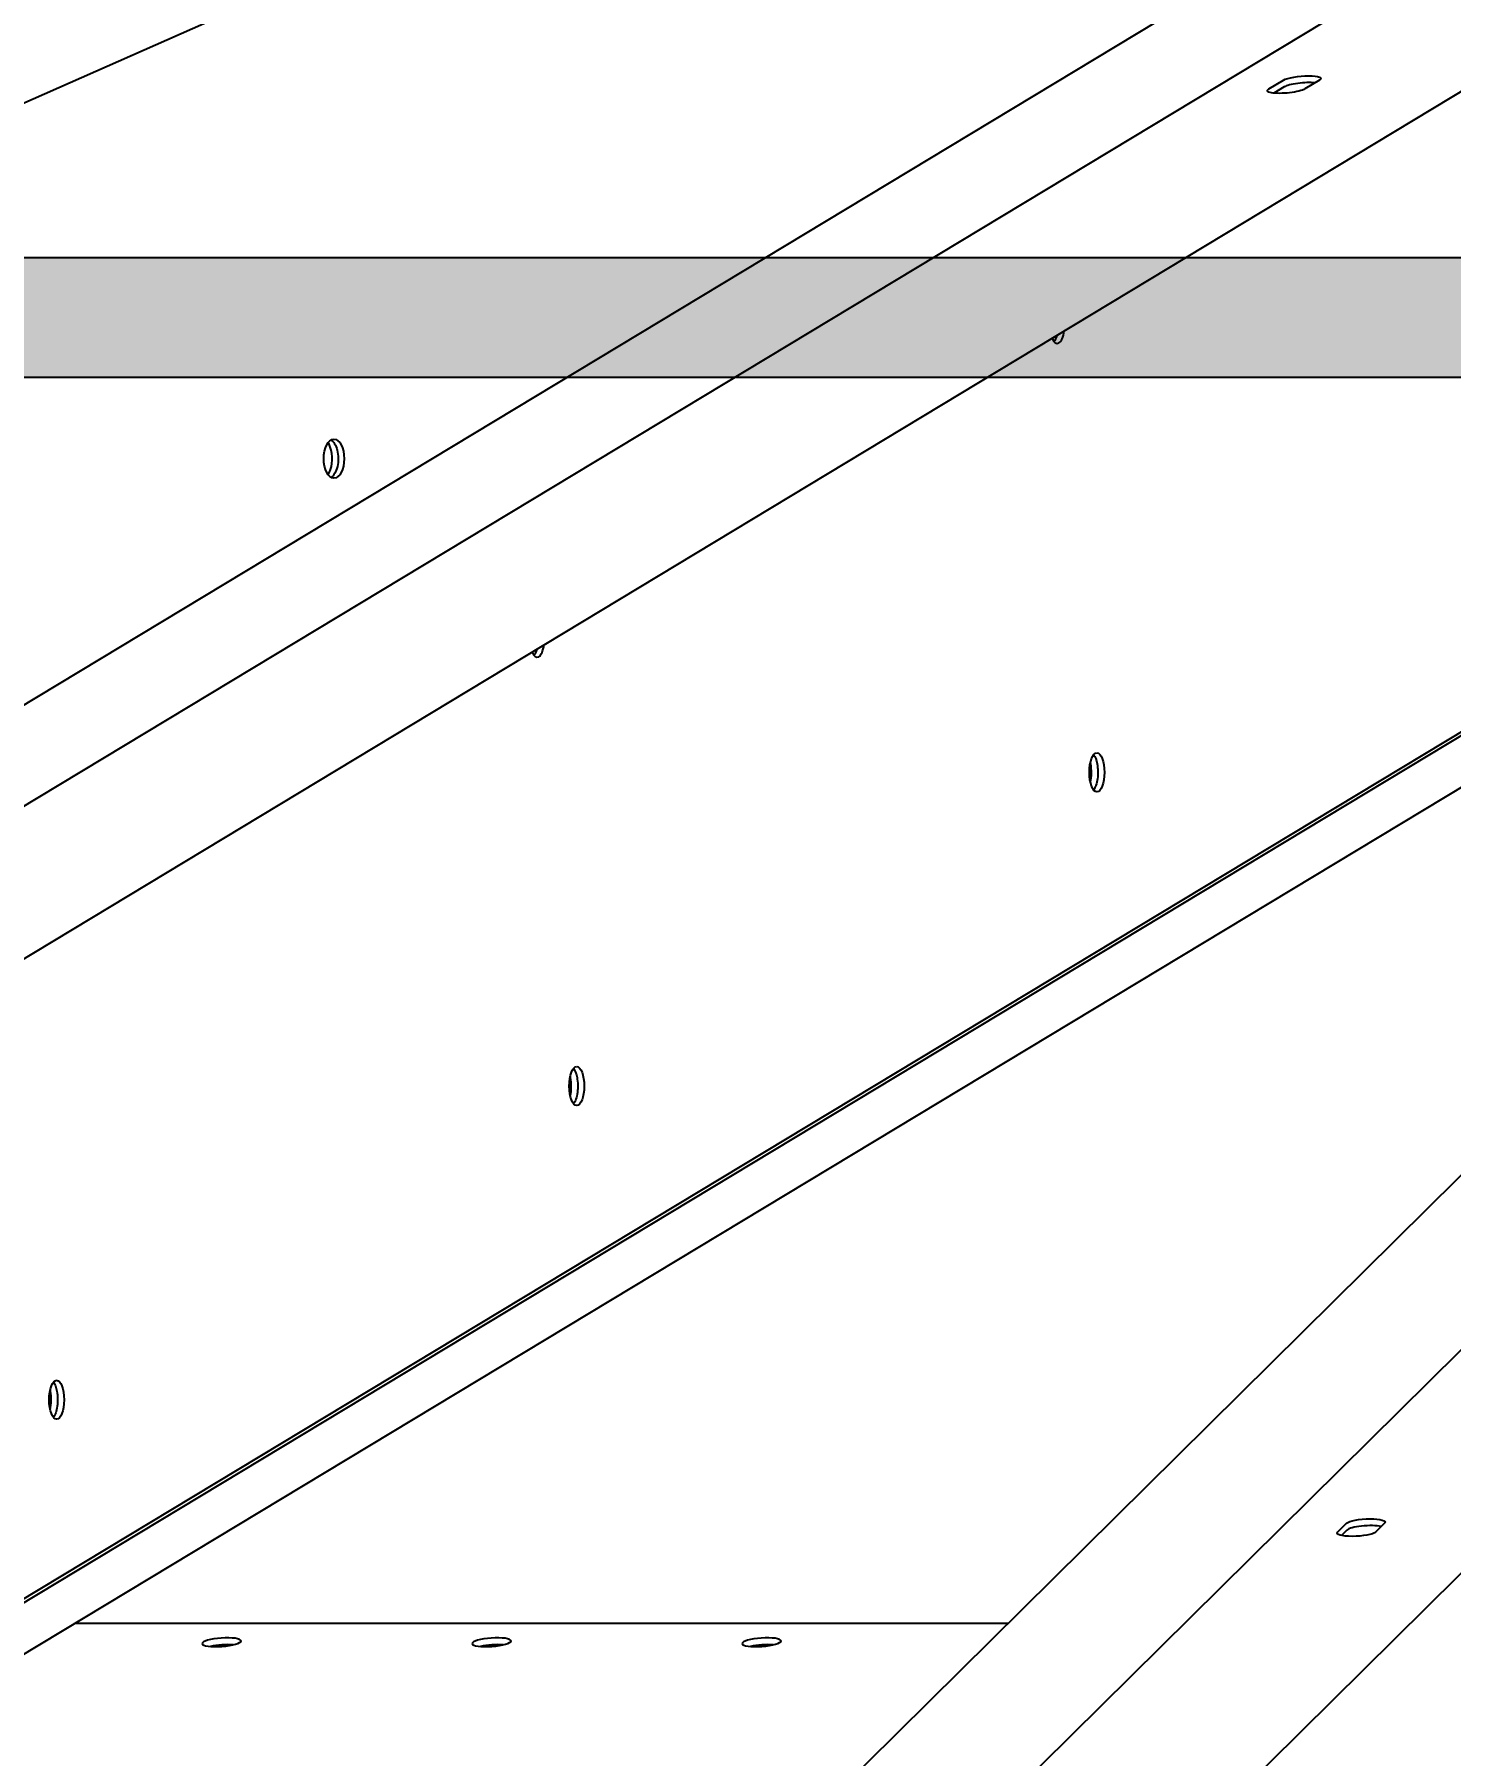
# Model space of a CAD drawing. Header units: millimetres. Extents: x -272986 to 200319, y -34579 to 49604.
# Drawn here: x 6019 to 6527, y 14279 to 14897 of the extents above; entities that cross this region are included whole.
import ezdxf
from ezdxf import colors
from ezdxf.entities.mleader import LeaderData, LeaderLine
from ezdxf.math import Vec2, Vec3

# ---------------------------------------------------------------- set-up
doc = ezdxf.new("R2010")
doc.units = ezdxf.units.MM
doc.layers.get('Defpoints').update_dxf_attribs({"color": 9})
for name, color, linetype in [('X 3001 D', 5, 'Continuous'), ('X 4001 T', 7, 'Continuous'), ('X 5001 H', 8, 'Continuous')]:
    doc.layers.add(name, color=color, linetype=linetype)
doc.layers.add('X 5999 H', color=7, linetype='Continuous', true_color=0xffffff)
doc.styles.add('BIT STD. 2.5', font='isocpeur.ttf', dxfattribs={"height": 2.5})
doc.styles.add('BIT STD. 3.0', font='isocpeur.ttf', dxfattribs={"height": 2.5})
doc.dimstyles.new('BIT STD. 3.0', dxfattribs={"dimtxt": 3, "dimasz": 3, "dimexe": 1, "dimexo": 0.75, "dimgap": 1, "dimtad": 1, "dimdec": 0, "dimdsep": 46, "dimtxsty": 'BIT STD. 3.0', "dimcen": 0, "dimadec": 0, "dimazin": 0, "dimtfac": 1, "dimtdec": 0, "dimtmove": 0, "dimatfit": 3, "dimfxl": 1, "dimtfill": 1, "dimlwd": -1, "dimlwe": -1, "dimarcsym": 0})

# ---------------------------------------------------------------- blocks, each defined once
blk = doc.blocks.new('A$C79477E6E')
at = {"extrusion": (0, 1, 0)}
for p, q in [((-464.6659342795574, 1806.64523979739), (-3000.21784362329, 276.9780702590779)), ((-2940.165674010052, 276.9780702590597), (-404.6137646663265, 1806.645239797375)), ((-293.919907187581, 1805.919100458366), (-1840.662692455629, 276.2519309200543)), ((-1777.458647629774, 276.2519309200343), (-230.7158623617361, 1805.91910045835)), ((-514.0410862560493, 1787.748446359685), (-3975.968416653137, 258.0812768213491)), ((-345.3068963571677, 1787.748446359687), (-2880.858805700933, 258.0812768213491)), ((-168.0701046624381, 1787.748446359685), (-1714.812889930497, 258.0812768213491)), ((-855.78123516915, 1250.260567292704), (-2861.163744153757, 40.4380528902675)), ((-859.3941771580903, 1246.687511191478), (-2861.16374415376, 39.04464009492767)), ((-1336.963931692986, 1232.036001698014), (-1331.743677761984, 1235.185316458826)), ((-1318.809364306828, 1235.185316458826), (-1324.02961823783, 1232.036001698014)), ((-1331.528465158011, 1232.749391296864), (-1335.16334802299, 1230.55651133129)), ((-2861.16374415375, 20.59747773422896), (-907.2253207307185, 1199.384410313052)), ((-1312.31277272791, 714.6485767070881), (-1309.128302287649, 717.7978914679043)), ((-1295.515123402085, 717.7978914679024), (-1298.699593842342, 714.6485767070881)), ((-1308.997017835823, 715.3619663059417), (-1310.969099297949, 713.4116560817729)), ((-1430.507986619839, 681.8786414011574), (-1765.034631534574, 681.8786414011574))]:
    blk.add_line(p, q, dxfattribs=at)
at = {"extrusion": (0, 0, -1)}
for centre, major_axis, ratio, start_param, end_param in [((-1325.276521034404, 1235.185316458908), (6.97283922467842, 0.6160463835600439), 0.2078276749251164, -2.739629617557844, 0.4019630360319493), ((-1330.496774965388, 1232.036001697896), (-6.972839224688634, -0.6160463835607316), 0.2078276749251288, -2.739629617557699, 0.4019630360320945), ((-1415.132859686641, 1147.774752303772), (-1.110223024625157e-15, -7.000000000002464), 0.3826834323651161, -0.9388264222635758, -0.445722123861201), ((-1415.132859686655, 1147.774752303767), (6.661338147750939e-16, 7.000000000001583), 0.3826834323651181, 2.202766231326048, 2.695870529727227), ((-1674.21491868026, 1099.479218786139), (3.801403636316536e-13, 6.999999999999934), 0.5224985647159752, 0.2956922084957441, 1.117010721276324), ((-1674.214918680242, 1099.479218786144), (-3.776978729774783e-13, -7.000000000000194), 0.5224985647159734, -2.024581932313496, -0.2956922084952978), ((-1674.21491868026, 1099.479218786139), (1.332267629550188e-15, 6.999999999999647), 0.5224985647159751, 1.117010721276299, 2.845900445092164), ((-1601.570500079561, 1035.299225131845), (-4.440892098500626e-16, -6.999999999999353), 0.3826834323651161, -0.938826422261573, -0.4457221238608844), ((-1601.570500079575, 1035.299225131841), (4.440892098500626e-16, 6.999999999999029), 0.3826834323651181, 2.202766231327885, 2.695870529727707), ((-1400.928827824213, 987.0036916142035), (-2.77111666946439e-13, -7.000000000001507), 0.3826834323651161, -2.695870529729406, -2.024581932314041), ((-1400.928827824227, 987.0036916142017), (2.775557561562891e-13, 6.999999999999705), 0.3826834323651181, 0.4457221238609872, 1.117010721276251), ((-1400.928827824213, 987.0036916142053), (-2.777778007612142e-13, -7.000000000000376), 0.3826834323651161, -2.024581932313531, -0.4457221238613407), ((-1400.928827824227, 987.0036916142017), (4.440892098500626e-16, 6.999999999999766), 0.3826834323651181, 1.117010721276362, 2.695870529727387), ((-1587.366468217133, 874.5281644422812), (-2.784439345759894e-13, -6.999999999999845), 0.3826834323651161, -2.695870529729762, -2.024581932313943), ((-1587.366468217147, 874.5281644422757), (2.779998453661393e-13, 7.000000000000689), 0.3826834323651181, 0.4457221238608184, 1.117010721276202), ((-1587.366468217133, 874.5281644422794), (-2.76667577736589e-13, -6.999999999999987), 0.3826834323651161, -2.024581932313582, -0.4457221238609743), ((-1587.366468217147, 874.5281644422776), (8.881784197001252e-16, 6.999999999999825), 0.3826834323651181, 1.117010721276375, 2.69587052972786), ((-1773.804108610057, 762.0526372703553), (-2.775557561562891e-13, -6.999999999999757), 0.3826834323651161, -2.695870529729852, -2.024581932313933), ((-1773.804108610067, 762.0526372703516), (2.773337115513643e-13, 7.000000000000474), 0.3826834323651182, 0.4457221238603872, 1.117010721276216), ((-1773.804108610057, 762.0526372703534), (-2.76889622341514e-13, -7.00000000000004), 0.3826834323651161, -2.024581932313582, -0.445722123860858), ((-1773.804108610067, 762.0526372703516), (1.110223024625157e-15, 7.000000000000135), 0.3826834323651182, 1.117010721276421, 2.695870529728349), ((-1302.321712844863, 717.7978914678934), (-6.989855704465689, -0.3767190342482006), 0.2187356388057469, 0.2415817389157675, 3.383174392505561), ((-1305.506183285121, 714.648576707079), (6.989855704461605, 0.3767190342479808), 0.2187356388057469, 0.2415817389160581, 3.383174392505851), ((-1712.371457457306, 675.1301097708401), (-6.982253733321149, -0.498129304019447), 0.2139411660812018, -2.819722326923584, 3.463462980256002), ((-1615.584001224499, 675.1301097708401), (-6.982253733321149, -0.498129304019447), 0.2139411660812018, -2.819722326923584, 3.463462980256002), ((-1615.37546012842, 672.206999576485), (6.982253733321031, 0.4981293040194247), 0.213941166081195, -1.778922861752203, -1.362669791836772), ((-1518.796544991688, 675.1301097708401), (-6.982253733321149, -0.498129304019447), 0.2139411660812018, -2.819722326923584, 3.463462980256002), ((-1518.588003895609, 672.206999576485), (6.982253733320945, 0.498129304019419), 0.213941166081195, -1.778922861752172, -1.362669791836715)]:
    blk.add_ellipse(centre, major_axis=major_axis, ratio=ratio, start_param=start_param, end_param=end_param, dxfattribs=at)
for centre, major_axis, ratio, start_param, end_param in [((-1325.061308430428, 1232.749391296944), (-6.972839224678482, -0.6160463835603075), 0.207827674925107, -2.322202973794871, -0.4019630360351272), ((-1412.823160855369, 1147.774752303771), (-1.110223024625157e-16, -6.999999999999993), 0.3826834323651162, -0.7457192521870677, 1.199504857706454), ((-1672.08331826936, 1099.479218786144), (5.107025913275722e-15, 7.000000000000129), 0.5224985647159743, -1.117010721276394, 5.166174585903192), ((-1676.346519091141, 1099.479218786142), (1.110223024625157e-15, 6.999999999995542), 0.5224985647159752, -1.117010721276523, -0.6221752504502646), ((-1676.346519091141, 1099.479218786139), (-3.774758283725532e-13, 7.000000000000316), 0.5224985647159752, -2.519417403138279, -1.117010721276678), ((-1599.260801248292, 1035.299225131845), (2.220446049250313e-16, -7.000000000000242), 0.3826834323651161, -0.745719252185675, 1.199504857704726), ((-1398.619128992941, 987.0036916142053), (4.662936703425657e-15, 7.000000000000107), 0.3826834323651171, -1.117010721276396, 5.16617458590319), ((-1403.238526655521, 987.0036916141744), (0, 7.000000000060583), 0.3826834323651181, -1.117010721276291, -1.039634466989092), ((-1403.238526655499, 987.0036916142017), (-2.76889622341514e-13, 6.9999999999988), 0.3826834323651181, -2.10195818660051, -1.117010721276494), ((-1585.056769385865, 874.5281644422794), (4.662936703425657e-15, 7.000000000000107), 0.3826834323651171, -1.117010721276396, 5.16617458590319), ((-1589.676167048408, 874.5281644422957), (1.110223024625157e-15, 6.999999999959397), 0.3826834323651182, -1.117010721276634, -1.039634466988036), ((-1589.676167048419, 874.5281644422776), (-2.76889622341514e-13, 7.000000000000224), 0.3826834323651183, -2.10195818660093, -1.11701072127655), ((-1771.494409778785, 762.0526372703534), (4.662936703425657e-15, 7.000000000000107), 0.3826834323651171, -1.117010721276394, 5.166174585903192), ((-1776.113807441357, 762.0526372703298), (6.661338147750937e-16, 7.000000000046971), 0.3826834323651182, -1.117010721276158, -1.039634466987984), ((-1776.113807441339, 762.0526372703516), (-2.760014439218139e-13, 6.999999999999979), 0.3826834323651182, -2.10195818660169, -1.117010721276576), ((-1302.190428393038, 715.3619663059308), (-6.989855704465742, -0.376719034248411), 0.2187356388057495, -2.479642777432824, -0.2415817389171404), ((-1712.197673210569, 672.6941846088775), (-6.982253733321225, -0.4981293040196077), 0.2139411660812018, -2.188259565781628, -0.9533330878096575), ((-1615.410216977758, 672.6941846088775), (-6.982253733321134, -0.4981293040196011), 0.2139411660812018, -2.188259565781671, -0.9533330878097606), ((-1518.622760744951, 672.6941846088775), (-6.982253733321074, -0.4981293040195968), 0.2139411660812019, -2.188259565781672, -0.9533330878096391)]:
    blk.add_ellipse(centre, major_axis=major_axis, ratio=ratio, start_param=start_param, end_param=end_param)
at = {"extrusion": (0, 0, -0.9999999999999999)}
blk.add_ellipse((-1712.162916361227, 672.206999576485), major_axis=(6.982253733321333, 0.4981293040194466), ratio=0.2139411660811949, start_param=-1.778922861752156, end_param=-1.362669791836783, dxfattribs=at)
blk = doc.blocks.new('*D706')
at = {"layer": 'Defpoints', "color": 0, "transparency": 16777216}
for p in [(15596.99999999999, 17732.44809638601), (-1.091393642127514e-10, 13630), (15596.99999999999, 13630)]:
    blk.add_point(p, dxfattribs=at)
at = {"layer": 'X 3001 D', "color": 0, "transparency": 16777216}
for p, q in [((-1.091366087574533e-10, 13675), (-1.088844877758586e-10, 17792.44809638601)), ((15596.99999999999, 13675), (15596.99999999999, 17792.44809638601)), ((179.9999999998911, 17732.44809638601), (15416.99999999999, 17732.44809638601))]:
    blk.add_line(p, q, dxfattribs=at)
for points in [[(179.9999999998911, 17762.44809638601), (179.9999999998911, 17702.44809638601), (-1.08888161716256e-10, 17732.44809638601)], [(15416.99999999999, 17762.44809638601), (15416.99999999999, 17702.44809638601), (15596.99999999999, 17732.44809638601)]]:
    blk.add_solid(points, dxfattribs=at)
at = {"layer": 'X 3001 D', "color": 0, "transparency": 16777216, "insert": (7798.499999999942, 17882.44809638601), "char_height": 150, "attachment_point": 5, "style": 'BIT STD. 3.0', "bg_fill": 3, "box_fill_scale": 1.1, "bg_fill_color": 256, "bg_fill_true_color": 13158600, "bg_fill_transparency": 0}
blk.add_mtext('INTERNAL TANK DIAMETER - %%C15597mm (20 PLATES ROUND)', dxfattribs=at)

msp = doc.modelspace()

# ---------------------------------------------------------------- hatches: boundary and pattern name
at = {"layer": 'X 5999 H', "true_color": 0xc7c8ca}
h = msp.add_hatch(color=9, dxfattribs=at)
h.dxf.hatch_style = 1
edge = h.paths.add_edge_path()
edge.add_line((129.7083314060146, 14816.62214799581), (15668.49627921, 14816.62214799581))
edge.add_arc((15668.49627921, 14795.12214799581), 21.5, -90, 90, ccw=False)
edge.add_line((15668.49627921, 14773.62214799581), (129.7083314060146, 14773.62214799581))
edge.add_arc((129.7083314060146, 14795.12214799581), 21.5, 90, 270, ccw=False)

# ---------------------------------------------------------------- linework, layer by layer
msp.add_lwpolyline([(129.7083314060146, 14816.62214799581), (15668.49627921, 14816.62214799581, -0.9999999999999999), (15668.49627921, 14773.62214799581), (129.7083314060146, 14773.62214799581, -0.9999999999999999)], format="xyb", close=True)

# ---------------------------------------------------------------- block references
at = {"layer": 'X 5001 H', "color": 252}
msp.add_blockref('A$C79477E6E', (7798.499999999898, 13645), dxfattribs=at)

# ---------------------------------------------------------------- next in the draw order: dimensions: what is measured, and where the dimension line sits
at = {"layer": 'X 3001 D'}
dim = msp.add_linear_dim(base=(15596.99999999999, 17732.44809638601), p1=(-1.091393642127514e-10, 13630), p2=(15596.99999999999, 13630), text='INTERNAL TANK DIAMETER - %%C<>mm (20 PLATES ROUND)', dimstyle='BIT STD. 3.0', dxfattribs=at)
dim.commit()
dim.dimension.update_dxf_attribs({"geometry": '*D706', "text_midpoint": (7798.499999999942, 17882.44809638601)})

# ---------------------------------------------------------------- next in the draw order: leaders
at = {"layer": 'X 4001 T'}
ml = msp.add_multileader_mtext('Standard', dxfattribs=at)
ml.set_content('\\pxsm1.15;PERIMETER 2 TIER HANDRAILING TO THE FULL CIRCUMFERENCE OF THE ROOF.\\P(GALV.^I- REFER TO NOTES COLUMN)', color=256, style='BIT STD. 2.5')
ml.set_leader_properties(color=150)
ml.build(insert=Vec2(0, 0))
ml.multileader.update_dxf_attribs({"text_left_attachment_type": 2, "text_right_attachment_type": 2, "dogleg_length": 3, "arrow_head_size": 150, "scale": 60})
ctx = ml.context
ctx.base_point, ctx.scale, ctx.char_height, ctx.arrow_head_size, ctx.landing_gap_size, ctx.plane_origin = Vec3(9707.84575283472, 16572.62908057254), 60, 150, 150, 60, Vec3(14632.82418822104, 17242.74119747708)
ctx.left_attachment, ctx.right_attachment, ctx.text_align_type = 2, 2, 2
notes = []
notes.append((ctx, [(0, (1, 1, 0), (13667.84575283472, 16572.62908057254), (-1, 0), 180, [(0, [(14646.9754121014, 14800.39939443491)], 0, [])])]))
ctx.mtext.insert, ctx.mtext.width, ctx.mtext.defined_height, ctx.mtext.alignment, ctx.mtext.flow_direction = Vec3(13427.84575283472, 16967.62908057254), 3866.662103078794, 1362.970936081278, 3, 5
ctx.mtext.has_bg_fill, ctx.mtext.bg_color, ctx.mtext.bg_scale_factor, ctx.mtext.bg_transparency, ctx.mtext.use_window_bg_color = 1, -1073741824, 1.25, 0, 1
for ctx, leaders in notes:
    for number, flags, end, landing, length, lines in leaders:
        leader = LeaderData()
        leader.index, (leader.has_last_leader_line, leader.has_dogleg_vector, leader.attachment_direction) = number, flags
        leader.last_leader_point, leader.dogleg_vector, leader.dogleg_length = Vec3(end), Vec3(landing), length
        for number, points, colour, breaks in lines:
            line = LeaderLine()
            line.index, line.vertices, line.color, line.breaks = number, Vec3.list(points), colors.encode_raw_color(colour), breaks
            leader.lines.append(line)
        ctx.leaders.append(leader)

doc.saveas('drawing.dxf')
